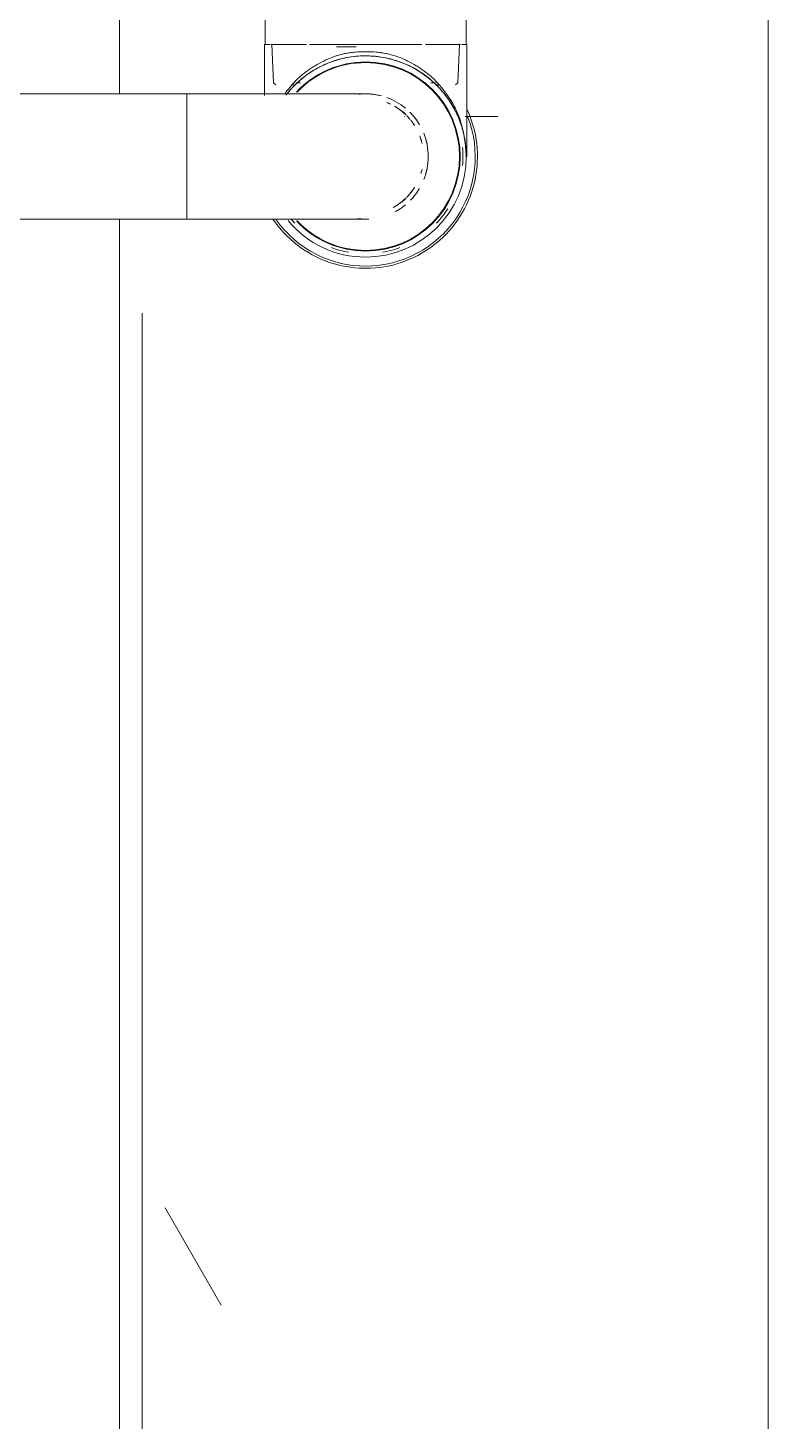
# Model space of a CAD drawing. Header units: millimetres. Extents: x -11245 to 8231, y -22520 to -3800.
# Drawn here: x -7420.1 to -7254.6, y -15472.4 to -15160.9 of the extents above; entities that cross this region are included whole.
import ezdxf

# ---------------------------------------------------------------- set-up
doc = ezdxf.new("R2010")
doc.units = ezdxf.units.MM
for name, color, linetype, lineweight in [('A-DETL-THIN', 151, 'Continuous', 9), ('A-GENM', 13, 'Continuous', 9), ('A-GLAZ', 151, 'Continuous', 9), ('G-IMPT', 8, 'Continuous', 9)]:
    doc.layers.add(name, color=color, linetype=linetype, lineweight=lineweight)
pattern_1 = [(270, (17889.65, -7594.62), (152.4, -609.6), [25.146, -432.054, 25.146, -2870.454]), (270, (17889.65, -7594.62), (152.4, -609.6), [-482.346, -432.054, 25.146, -889.254, -1524]), (270, (17889.65, -7594.62), (152.4, -609.6), [-1828.8, 25.146, -432.054, 25.146, -1041.654]), (270, (17889.65, -7594.62), (152.4, -609.6), [-2311.146, -279.654, 25.146, -736.854]), (30, (17965.85, -7823.22), (451.7291, 436.7823), [25.146, -432.054, 25.146, -432.054, -2438.4]), (30, (17965.85, -7823.22), (451.7291, 436.7823), [-914.4, 25.146, -889.254, 25.146, -432.054, -1066.8]), (30, (17965.85, -7823.22), (451.7291, 436.7823), [-2286, 25.146, -279.654, 25.146, -736.854]), (150, (18270.65, -7899.42), (-604.1291, 172.8177), [25.146, -432.054, 25.146, -2870.454]), (150, (18270.65, -7899.42), (-604.1291, 172.8177), [-482.346, -432.054, 25.146, -889.254, -1524]), (150, (18270.65, -7899.42), (-604.1291, 172.8177), [-1828.8, 25.146, -432.054, 25.146, -1041.654]), (150, (18270.65, -7899.42), (-604.1291, 172.8177), [-2311.146, -279.654, 25.146, -736.854])]

# ---------------------------------------------------------------- blocks, each defined once
blk = doc.blocks.new('CRT_JAN_Correr_Vidro e Madeira_4 Folhas - 220x90 cm p 120-4292420-PONTOS ELÉTRICOS TÉRREO')
at = {"layer": 'A-GLAZ'}
for p, q in [((-558.19, 240), (-53.19, 240)), ((1095.58, 100), (-1112.19, 100))]:
    blk.add_line(p, q, dxfattribs=at)
blk = doc.blocks.new('CRT_MGN_COZ_Fogão a lenha completo - CRT_MGN_COZ_Fogão a lenha completo-5005769-PONTOS ELÉTRICOS TÉRREO')
at = {"layer": 'A-GENM'}
h = blk.add_hatch(dxfattribs=at)
h.set_pattern_fill('FP_6', color=256, style=0, pattern_type=2)
h.set_pattern_definition(pattern_1)
h.paths.add_polyline_path([(3970, -87.5), (4000, -139.46), (4000, -87.5)])
h.paths.add_polyline_path([(1410, 350), (1410, -340), (4000, -340), (4000, -237.5), (3970, -237.5), (3970, 62.5), (4000, 10.54), (4000, 350), (1442.34, 350)])
h.paths.add_polyline_path([(2256.92, -102.67), (2257.17, 149.9), (2259.08, 159.51), (2263.62, 170), (2271.57, 180.36), (2279.15, 186.57), (2287.79, 191.19), (2297.17, 194.04), (2306.92, 195), (3101.83, 194.76), (3111.44, 192.85), (3121.92, 188.3), (3132.28, 180.36), (3138.5, 172.78), (3143.12, 164.13), (3145.96, 154.75), (3146.92, 145), (3146.68, -149.9), (3144.74, -159.61), (3140.23, -170), (3132.28, -180.36), (3124.7, -186.57), (3116.06, -191.19), (3106.68, -194.04), (3096.92, -195), (2713.98, -195), (2713.74, -227.44), (2752, -228.6), (2752, -271.4), (2722.91, -272.27), (2701.93, -272.2), (2703.76, -271.4), (2692.15, -270.75), (2681.35, -261.85), (2677.61, -249.66), (2682.89, -235.98), (2686.3, -233.5), (2686.31, -225.81), (2686, -195), (2302.02, -194.76), (2292.41, -192.85), (2281.92, -188.3), (2271.57, -180.36), (2265.35, -172.78), (2260.73, -164.13), (2257.89, -154.75), (2256.92, -145), (2256.92, -108.91)])
h.paths.add_polyline_path([(2690.34, -257.95), (2691.94, -259.61), (2690.46, -258.1), (2690.39, -258)])
h.paths.add_polyline_path([(2707.64, -259.78), (2709.56, -258.19), (2708.36, -259.16), (2707.67, -259.76)])
h.paths.add_polyline_path([(2752.46, -231.98), (2753.3, -228.27), (2753.85, -227.5), (2778.8, -228.6), (2778.8, -271.4), (2753.3, -271.73), (2752.46, -232.24)])
h.paths.add_polyline_path([(2776.55, -243.76), (2776.8, -243.79), (2776.8, -243.72)])
h.paths.add_polyline_path([(2777.69, -250), (2778.8, -250.27), (2778.19, -249.26)])
at = {"layer": 'G-IMPT'}
for p, q in [((2686, -133), (2686, -210)), ((2714, -210), (2714, -133)), ((2686.02, -195), (2306.92, -195)), ((3096.92, -195), (2713.98, -195)), ((2686, -210), (2700, -210)), ((2700, -210), (2713.73, -210)), ((2713.74, -210), (2714, -210)), ((2725, -227.4), (2713.65, -227.4)), ((2716.5, -229.38), (2716, -229.9)), ((2725, -229), (2716.5, -229.38)), ((2725, -227.4), (2725, -228.45)), ((2752, -227.5), (2725, -227.5)), ((2725, -228.6), (2725, -227.5)), ((2716, -234.11), (2716, -233.54)), ((2716, -233.54), (2716, -234.11)), ((2725, -236.77), (2725, -235.32)), ((2725, -250), (2725, -242.05)), ((2725, -257.93), (2725, -250)), ((2716, -265.89), (2716, -266.46)), ((2716, -266.46), (2716, -265.89)), ((2716, -270.1), (2716.5, -270.62)), ((2716.5, -270.62), (2725, -271)), ((2700, -272.6), (2700, -272.57)), ((2700, -272.6), (2700, -272.58)), ((2700, -272.6), (2725, -272.6)), ((2725, -271.54), (2725, -272.6)), ((2725, -272.5), (2752, -272.5))]:
    blk.add_line(p, q, dxfattribs=at)
at = {"layer": 'G-IMPT', "flags": 128}
for points in [[(2686, -210), (2686, -211.6), (2686, -213.2), (2686, -214.79), (2686, -216.37), (2686, -217.95), (2686, -219.51), (2686, -221.05), (2686, -222.58), (2686, -224.09), (2686, -225.58), (2686, -227.04), (2686, -228.47), (2686, -229.88), (2686, -231.25), (2686, -232.59), (2686, -233.89), (2686, -235.15), (2686, -236.38), (2686, -237.56), (2686, -238.69), (2686, -239.79), (2686, -240.83), (2686, -241.82), (2686, -242.77), (2686, -243.66), (2686, -244.5), (2686, -245.28), (2686, -246), (2686, -246.67), (2686, -247.28), (2686, -247.83), (2686, -248.32), (2686, -248.75), (2686, -249.11), (2686, -249.42), (2686, -249.66), (2686, -249.84), (2686, -249.95), (2686, -250), (2686, -250)], [(2714, -250), (2714, -249.97), (2714, -249.87), (2714, -249.71), (2714, -249.49), (2714, -249.2), (2714, -248.85), (2714, -248.44), (2714, -247.97), (2714, -247.44), (2714, -246.84), (2714, -246.19), (2714, -245.48), (2714, -244.71), (2714, -243.89), (2714, -243.01), (2714, -242.08), (2714, -241.1), (2714, -240.07), (2714, -238.99), (2714, -237.87), (2714, -236.7), (2714, -235.49), (2714, -234.23), (2714, -232.94), (2714, -231.61), (2714, -230.25), (2714, -228.85), (2714, -227.43), (2714, -225.97), (2714, -224.49), (2714, -222.99), (2714, -221.47), (2714, -219.93), (2714, -218.37), (2714, -216.8), (2714, -215.22), (2714, -213.63), (2714, -212.03), (2714, -210.43), (2714, -210)], [(2686.02, -229.28), (2685.2, -229.85), (2684.41, -230.46), (2683.64, -231.1), (2682.89, -231.77), (2682.18, -232.47), (2681.49, -233.19), (2680.83, -233.95), (2680.21, -234.73), (2679.61, -235.53), (2679.05, -236.36), (2678.52, -237.21), (2678.03, -238.08), (2677.57, -238.96), (2677.14, -239.87), (2676.76, -240.79), (2676.41, -241.73), (2676.1, -242.68), (2675.82, -243.64), (2675.59, -244.61), (2675.39, -245.59), (2675.24, -246.58), (2675.12, -247.57), (2675.04, -248.57), (2675, -249.57), (2675, -250.05)], [(2713.65, -227.4), (2718.75, -227.4), (2725, -227.4)], [(2725, -228.77), (2725, -232.69), (2725, -235.81)], [(2725, -237.45), (2725, -238.72), (2725, -246.08), (2725, -247.88)], [(2675, -250.11), (2675.02, -251.11), (2675.09, -252.11), (2675.19, -253.1), (2675.34, -254.09), (2675.52, -255.07), (2675.74, -256.05), (2676, -257.01), (2676.3, -257.97), (2676.64, -258.91), (2677.02, -259.84), (2677.43, -260.75), (2677.88, -261.64), (2678.36, -262.52), (2678.88, -263.37), (2679.43, -264.21), (2680.01, -265.02), (2680.63, -265.8), (2681.28, -266.57), (2681.95, -267.3), (2682.66, -268.01), (2683.39, -268.69), (2684.16, -269.34), (2684.94, -269.96), (2685.75, -270.54), (2686.58, -271.1), (2687.44, -271.62), (2688.31, -272.1), (2689.21, -272.55), (2690.12, -272.96), (2691.04, -273.34), (2691.98, -273.68), (2692.94, -273.98), (2693.9, -274.24), (2694.88, -274.47), (2695.86, -274.65), (2696.85, -274.8), (2697.84, -274.91), (2698.84, -274.97), (2699.84, -275), (2700.84, -274.99), (2701.84, -274.93), (2702.83, -274.84), (2703.82, -274.71), (2704.81, -274.53), (2705.79, -274.32), (2706.75, -274.07), (2707.71, -273.78), (2708.66, -273.45), (2709.59, -273.09), (2710.5, -272.69)], [(2725, -251.35), (2725, -253.91), (2725, -261.26), (2725, -262.54)], [(2725, -263.41), (2725, -267.3), (2725, -271.24)], [(2725, -272.6), (2718.75, -272.6), (2712.5, -272.6), (2706.25, -272.6), (2700, -272.6)]]:
    blk.add_lwpolyline(points, dxfattribs=at)
at = {"layer": 'G-IMPT'}
for radius, start, end in [(24.5, 125.2058, 180.2501), (22.5, 129.5914, 180), (21.75, 130, 133.258), (22.5, 360, 50.4086), (21.15, 132.9309, 180), (21, 133.3285, 180), (21.15, 360, 47.0691), (21, 0, 46.6715), (21.75, 159.3929, 170), (14, 172.6798, 180), (14, 172.6798, 182.8898), (14, 345.1768, 6.0888), (14, 360, 6.0888), (24.5, 180.2501, 291.0537), (22.5, 180, 360), (21.15, 180, 360), (21, 180, 0), (14, 180, 182.8898), (14, 345.1768, 360), (21.75, 190, 200.5927), (14, 320.537, 340.1192), (14, 320.537, 340.1192), (12.95, 334.2857, 338.5298), (14, 207.965, 219.463), (14, 207.965, 219.463), (12.95, 208.5132, 223.8207), (13, 219.0262, 223.6203), (12.95, 219.0644, 223.7887), (12.95, 316.1892, 329.1762), (12.95, 316.2113, 320.9356), (13, 316.3797, 321.7022), (14, 225.9166, 239.3903), (14, 225.9166, 239.3903), (12.95, 225, 233.6218), (12.95, 231.4286, 237.467), (12.95, 302.5425, 308.6764), (14, 300.4312, 315), (14, 300.4312, 315), (12.95, 309.7561, 315), (14, 248.3436, 260.1233), (14, 248.3436, 270), (12.95, 252.9732, 257.1429), (14, 270, 291.7219), (14, 279.8767, 291.7219), (12.95, 282.8571, 290.9641), (21.75, 226.7361, 237.5592), (21.75, 264.6475, 270), (21.75, 270, 275.3465)]:
    blk.add_arc((2700, -250), radius, start, end, dxfattribs=at)
for points, knots in [([(2700, -272.5), (2701.34, -272.43), (2703.94, -272.18), (2707.57, -271.41), (2710.36, -270.33), (2712.46, -269.15), (2713.97, -268.12), (2715.46, -266.97), (2716.92, -265.68), (2718.05, -264.48), (2718.89, -263.43), (2719.48, -262.6), (2720.03, -261.73), (2720.76, -260.52), (2721.61, -258.91), (2722.45, -256.84), (2722.94, -255.02), (2723.19, -253.51), (2723.38, -251.97), (2723.47, -250), (2723.37, -248.03), (2723.19, -246.49), (2723, -245.36), (2722.74, -244.25), (2722.3, -242.82), (2721.6, -241.09), (2720.76, -239.48), (2720.03, -238.27), (2719.47, -237.4), (2718.89, -236.57), (2718.05, -235.52), (2716.92, -234.32), (2715.46, -233.03), (2714.47, -232.26), (2713.97, -231.9)], [-1, -1, -1, -1, -0.9444444, -0.8888889, -0.8333333, -0.8055556, -0.7777778, -0.75, -0.7222222, -0.6944444, -0.6805556, -0.6666667, -0.6527778, -0.6388889, -0.6111111, -0.5833333, -0.5555556, -0.5416667, -0.5277778, -0.5, -0.4722222, -0.4583333, -0.4444444, -0.4305556, -0.4166667, -0.3888889, -0.3611111, -0.3472222, -0.3333333, -0.3194444, -0.3055556, -0.2777778, -0.25, -0.2222222, -0.2222222, -0.2222222, -0.2222222]), ([(2713.69, -232.15), (2714.08, -232.44), (2714.87, -233.09), (2715.84, -234), (2716.62, -234.83), (2717.2, -235.49), (2717.61, -236), (2717.84, -236.28), (2717.87, -236.33)], [-0.5442169, -0.5442169, -0.5442169, -0.5442169, -0.5, -0.45, -0.425, -0.4, -0.375, -0.3696801, -0.3696801, -0.3696801, -0.3696801]), ([(2718.69, -237.47), (2718.9, -237.79), (2719.44, -238.63), (2720.23, -240.09), (2721.01, -241.87), (2721.65, -243.77), (2722.29, -246.42), (2722.5, -248.55), (2722.5, -250)], [-0.3312598, -0.3312598, -0.3312598, -0.3312598, -0.3, -0.25, -0.2, -0.15, -0.1, 0, 0, 0, 0]), ([(2724.5, -243.51), (2724.5, -244.56), (2724.5, -246.02), (2724.5, -247.49), (2724.5, -247.86)], [-0.6, -0.6, -0.6, -0.6, -0.55, -0.53281236, -0.53281236, -0.53281236, -0.53281236]), ([(2722.5, -250), (2722.5, -251.19), (2722.36, -252.94), (2721.92, -255.19), (2721.46, -256.82), (2720.99, -258.13), (2720.57, -259.13), (2720.12, -260.11), (2719.5, -261.27), (2718.77, -262.43), (2718.09, -263.39), (2717.28, -264.44), (2716.21, -265.64), (2714.85, -266.94), (2713.42, -268.09), (2711.94, -269.1), (2710.93, -269.68), (2710.41, -269.94)], [-1, -1, -1, -1, -0.9166667, -0.875, -0.8333333, -0.7916667, -0.7708333, -0.75, -0.7083333, -0.6666667, -0.6388889, -0.6111111, -0.5555556, -0.5, -0.4444444, -0.3888889, -0.3333333, -0.3333333, -0.3333333, -0.3333333]), ([(2690.69, -259), (2690.48, -258.79), (2689.71, -257.93), (2689.06, -256.98), (2688.66, -256.25)], [-0.24474113, -0.24474113, -0.24474113, -0.24474113, -0.22222222, -0.16024613, -0.16024613, -0.16024613, -0.16024613]), ([(2704.32, -262.21), (2704, -262.32), (2703.58, -262.45), (2703.15, -262.56), (2703.04, -262.59)], [-0.6081291, -0.6081291, -0.6081291, -0.6081291, -0.58333333, -0.57544647, -0.57544647, -0.57544647, -0.57544647]), ([(2710.41, -269.94), (2710.16, -270.08), (2709.64, -270.34), (2708.86, -270.69), (2708.2, -270.96), (2707.66, -271.16), (2707.26, -271.3), (2706.86, -271.43), (2706.32, -271.6), (2705.66, -271.78), (2704.97, -271.95), (2704.4, -272.07), (2703.95, -272.15), (2703.49, -272.23), (2702.87, -272.32), (2701.74, -272.45), (2700.71, -272.5), (2700, -272.5)], [-0.3333333, -0.3333333, -0.3333333, -0.3333333, -0.3055556, -0.2777778, -0.25, -0.2361111, -0.2222222, -0.2083333, -0.1944444, -0.1666667, -0.1388889, -0.125, -0.1111111, -0.0972222, -0.0833333, -0.0555556, 0, 0, 0, 0])]:
    blk.add_open_spline(points, degree=3, knots=knots, dxfattribs=at)
for points in [[(2716.5, -235.45), (2716.5, -235.08), (2716.5, -234.72), (2716.5, -234.38)], [(2711.22, -256.46), (2710.69, -257.38), (2710.05, -258.24), (2709.31, -259)], [(2693.01, -260.9), (2692.62, -260.65), (2692.23, -260.37), (2691.87, -260.08)], [(2708.13, -260.08), (2707.77, -260.37), (2707.38, -260.65), (2706.99, -260.9)], [(2716.5, -265.62), (2716.5, -265.28), (2716.5, -264.92), (2716.5, -264.55)]]:
    blk.add_open_spline(points, degree=3, dxfattribs=at)
blk = doc.blocks.new('CRT_MGN_COZ_Fogão a lenha completo - CRT_MGN_COZ_Fogão a lenha completo-V30-PONTOS ELÉTRICOS TÉRREO')
at = {"layer": 'A-GENM'}
h = blk.add_hatch(dxfattribs=at)
h.set_pattern_fill('FP_6', color=256, style=0, pattern_type=2)
h.set_pattern_definition(pattern_1)
h.paths.add_polyline_path([(3970, -87.5), (4000, -139.46), (4000, -87.5)])
h.paths.add_polyline_path([(1410, 350), (1410, -340), (4000, -340), (4000, -237.5), (3970, -237.5), (3970, 62.5), (4000, 10.54), (4000, 350), (1442.34, 350)])
h.paths.add_polyline_path([(2256.92, -102.67), (2257.17, 149.9), (2259.08, 159.51), (2263.62, 170), (2271.57, 180.36), (2279.15, 186.57), (2287.79, 191.19), (2297.17, 194.04), (2306.92, 195), (3101.83, 194.76), (3111.44, 192.85), (3121.92, 188.3), (3132.28, 180.36), (3138.5, 172.78), (3143.12, 164.13), (3145.96, 154.75), (3146.92, 145), (3146.68, -149.9), (3144.74, -159.61), (3140.23, -170), (3132.28, -180.36), (3124.7, -186.57), (3116.06, -191.19), (3106.68, -194.04), (3096.92, -195), (2713.98, -195), (2713.74, -227.44), (2752, -228.6), (2752, -271.4), (2722.91, -272.27), (2701.93, -272.2), (2703.76, -271.4), (2692.15, -270.75), (2681.35, -261.85), (2677.61, -249.66), (2682.89, -235.98), (2686.3, -233.5), (2686.31, -225.81), (2686, -195), (2302.02, -194.76), (2292.41, -192.85), (2281.92, -188.3), (2271.57, -180.36), (2265.35, -172.78), (2260.73, -164.13), (2257.89, -154.75), (2256.92, -145), (2256.92, -108.91)])
h.paths.add_polyline_path([(2690.34, -257.95), (2691.94, -259.61), (2690.46, -258.1), (2690.39, -258)])
h.paths.add_polyline_path([(2707.64, -259.78), (2709.56, -258.19), (2708.36, -259.16), (2707.67, -259.76)])
h.paths.add_polyline_path([(2752.46, -231.98), (2753.3, -228.27), (2753.85, -227.5), (2778.8, -228.6), (2778.8, -271.4), (2753.3, -271.73), (2752.46, -232.24)])
h.paths.add_polyline_path([(2776.55, -243.76), (2776.8, -243.79), (2776.8, -243.72)])
h.paths.add_polyline_path([(2777.69, -250), (2778.8, -250.27), (2778.19, -249.26)])
at = {"layer": 'G-IMPT'}
for p, q in [((2686, -133), (2686, -210)), ((2714, -210), (2714, -133)), ((2686.02, -195), (2306.92, -195)), ((3096.92, -195), (2713.98, -195)), ((2686, -210), (2700, -210)), ((2700, -210), (2713.73, -210)), ((2713.74, -210), (2714, -210)), ((2725, -227.4), (2713.65, -227.4)), ((2716.5, -229.38), (2716, -229.9)), ((2725, -229), (2716.5, -229.38)), ((2725, -227.4), (2725, -228.45)), ((2752, -227.5), (2725, -227.5)), ((2725, -228.6), (2725, -227.5)), ((2716, -234.11), (2716, -233.54)), ((2716, -233.54), (2716, -234.11)), ((2725, -236.77), (2725, -235.32)), ((2725, -250), (2725, -242.05)), ((2725, -257.93), (2725, -250)), ((2716, -265.89), (2716, -266.46)), ((2716, -266.46), (2716, -265.89)), ((2716, -270.1), (2716.5, -270.62)), ((2716.5, -270.62), (2725, -271)), ((2700, -272.6), (2700, -272.57)), ((2700, -272.6), (2700, -272.58)), ((2700, -272.6), (2725, -272.6)), ((2725, -271.54), (2725, -272.6)), ((2725, -272.5), (2752, -272.5))]:
    blk.add_line(p, q, dxfattribs=at)
at = {"layer": 'G-IMPT', "flags": 128}
for points in [[(2686, -210), (2686, -211.6), (2686, -213.2), (2686, -214.79), (2686, -216.37), (2686, -217.95), (2686, -219.51), (2686, -221.05), (2686, -222.58), (2686, -224.09), (2686, -225.58), (2686, -227.04), (2686, -228.47), (2686, -229.88), (2686, -231.25), (2686, -232.59), (2686, -233.89), (2686, -235.15), (2686, -236.38), (2686, -237.56), (2686, -238.69), (2686, -239.79), (2686, -240.83), (2686, -241.82), (2686, -242.77), (2686, -243.66), (2686, -244.5), (2686, -245.28), (2686, -246), (2686, -246.67), (2686, -247.28), (2686, -247.83), (2686, -248.32), (2686, -248.75), (2686, -249.11), (2686, -249.42), (2686, -249.66), (2686, -249.84), (2686, -249.95), (2686, -250), (2686, -250)], [(2714, -250), (2714, -249.97), (2714, -249.87), (2714, -249.71), (2714, -249.49), (2714, -249.2), (2714, -248.85), (2714, -248.44), (2714, -247.97), (2714, -247.44), (2714, -246.84), (2714, -246.19), (2714, -245.48), (2714, -244.71), (2714, -243.89), (2714, -243.01), (2714, -242.08), (2714, -241.1), (2714, -240.07), (2714, -238.99), (2714, -237.87), (2714, -236.7), (2714, -235.49), (2714, -234.23), (2714, -232.94), (2714, -231.61), (2714, -230.25), (2714, -228.85), (2714, -227.43), (2714, -225.97), (2714, -224.49), (2714, -222.99), (2714, -221.47), (2714, -219.93), (2714, -218.37), (2714, -216.8), (2714, -215.22), (2714, -213.63), (2714, -212.03), (2714, -210.43), (2714, -210)], [(2686.02, -229.28), (2685.2, -229.85), (2684.41, -230.46), (2683.64, -231.1), (2682.89, -231.77), (2682.18, -232.47), (2681.49, -233.19), (2680.83, -233.95), (2680.21, -234.73), (2679.61, -235.53), (2679.05, -236.36), (2678.52, -237.21), (2678.03, -238.08), (2677.57, -238.96), (2677.14, -239.87), (2676.76, -240.79), (2676.41, -241.73), (2676.1, -242.68), (2675.82, -243.64), (2675.59, -244.61), (2675.39, -245.59), (2675.24, -246.58), (2675.12, -247.57), (2675.04, -248.57), (2675, -249.57), (2675, -250.05)], [(2713.65, -227.4), (2718.75, -227.4), (2725, -227.4)], [(2725, -228.77), (2725, -232.69), (2725, -235.81)], [(2725, -237.45), (2725, -238.72), (2725, -246.08), (2725, -247.88)], [(2675, -250.11), (2675.02, -251.11), (2675.09, -252.11), (2675.19, -253.1), (2675.34, -254.09), (2675.52, -255.07), (2675.74, -256.05), (2676, -257.01), (2676.3, -257.97), (2676.64, -258.91), (2677.02, -259.84), (2677.43, -260.75), (2677.88, -261.64), (2678.36, -262.52), (2678.88, -263.37), (2679.43, -264.21), (2680.01, -265.02), (2680.63, -265.8), (2681.28, -266.57), (2681.95, -267.3), (2682.66, -268.01), (2683.39, -268.69), (2684.16, -269.34), (2684.94, -269.96), (2685.75, -270.54), (2686.58, -271.1), (2687.44, -271.62), (2688.31, -272.1), (2689.21, -272.55), (2690.12, -272.96), (2691.04, -273.34), (2691.98, -273.68), (2692.94, -273.98), (2693.9, -274.24), (2694.88, -274.47), (2695.86, -274.65), (2696.85, -274.8), (2697.84, -274.91), (2698.84, -274.97), (2699.84, -275), (2700.84, -274.99), (2701.84, -274.93), (2702.83, -274.84), (2703.82, -274.71), (2704.81, -274.53), (2705.79, -274.32), (2706.75, -274.07), (2707.71, -273.78), (2708.66, -273.45), (2709.59, -273.09), (2710.5, -272.69)], [(2725, -251.35), (2725, -253.91), (2725, -261.26), (2725, -262.54)], [(2725, -263.41), (2725, -267.3), (2725, -271.24)], [(2725, -272.6), (2718.75, -272.6), (2712.5, -272.6), (2706.25, -272.6), (2700, -272.6)]]:
    blk.add_lwpolyline(points, dxfattribs=at)
at = {"layer": 'G-IMPT'}
for radius, start, end in [(24.5, 125.2058, 180.2501), (22.5, 129.5914, 180), (21.75, 130, 133.258), (22.5, 360, 50.4086), (21.15, 132.9309, 180), (21, 133.3285, 180), (21.15, 360, 47.0691), (21, 0, 46.6715), (21.75, 159.3929, 170), (14, 172.6798, 180), (14, 172.6798, 182.8898), (14, 345.1768, 6.0888), (14, 360, 6.0888), (24.5, 180.2501, 291.0537), (22.5, 180, 360), (21.15, 180, 360), (21, 180, 0), (14, 180, 182.8898), (14, 345.1768, 360), (21.75, 190, 200.5927), (14, 320.537, 340.1192), (14, 320.537, 340.1192), (12.95, 334.2857, 338.5298), (14, 207.965, 219.463), (14, 207.965, 219.463), (12.95, 208.5132, 223.8207), (13, 219.0262, 223.6203), (12.95, 219.0644, 223.7887), (12.95, 316.1892, 329.1762), (12.95, 316.2113, 320.9356), (13, 316.3797, 321.7022), (14, 225.9166, 239.3903), (14, 225.9166, 239.3903), (12.95, 225, 233.6218), (12.95, 231.4286, 237.467), (12.95, 302.5425, 308.6764), (14, 300.4312, 315), (14, 300.4312, 315), (12.95, 309.7561, 315), (14, 248.3436, 260.1233), (14, 248.3436, 270), (12.95, 252.9732, 257.1429), (14, 270, 291.7219), (14, 279.8767, 291.7219), (12.95, 282.8571, 290.9641), (21.75, 226.7361, 237.5592), (21.75, 264.6475, 270), (21.75, 270, 275.3465)]:
    blk.add_arc((2700, -250), radius, start, end, dxfattribs=at)
for points, knots in [([(2700, -272.5), (2701.34, -272.43), (2703.94, -272.18), (2707.57, -271.41), (2710.36, -270.33), (2712.46, -269.15), (2713.97, -268.12), (2715.46, -266.97), (2716.92, -265.68), (2718.05, -264.48), (2718.89, -263.43), (2719.48, -262.6), (2720.03, -261.73), (2720.76, -260.52), (2721.61, -258.91), (2722.45, -256.84), (2722.94, -255.02), (2723.19, -253.51), (2723.38, -251.97), (2723.47, -250), (2723.37, -248.03), (2723.19, -246.49), (2723, -245.36), (2722.74, -244.25), (2722.3, -242.82), (2721.6, -241.09), (2720.76, -239.48), (2720.03, -238.27), (2719.47, -237.4), (2718.89, -236.57), (2718.05, -235.52), (2716.92, -234.32), (2715.46, -233.03), (2714.47, -232.26), (2713.97, -231.9)], [-1, -1, -1, -1, -0.9444444, -0.8888889, -0.8333333, -0.8055556, -0.7777778, -0.75, -0.7222222, -0.6944444, -0.6805556, -0.6666667, -0.6527778, -0.6388889, -0.6111111, -0.5833333, -0.5555556, -0.5416667, -0.5277778, -0.5, -0.4722222, -0.4583333, -0.4444444, -0.4305556, -0.4166667, -0.3888889, -0.3611111, -0.3472222, -0.3333333, -0.3194444, -0.3055556, -0.2777778, -0.25, -0.2222222, -0.2222222, -0.2222222, -0.2222222]), ([(2713.69, -232.15), (2714.08, -232.44), (2714.87, -233.09), (2715.84, -234), (2716.62, -234.83), (2717.2, -235.49), (2717.61, -236), (2717.84, -236.28), (2717.87, -236.33)], [-0.5442169, -0.5442169, -0.5442169, -0.5442169, -0.5, -0.45, -0.425, -0.4, -0.375, -0.3696801, -0.3696801, -0.3696801, -0.3696801]), ([(2718.69, -237.47), (2718.9, -237.79), (2719.44, -238.63), (2720.23, -240.09), (2721.01, -241.87), (2721.65, -243.77), (2722.29, -246.42), (2722.5, -248.55), (2722.5, -250)], [-0.3312598, -0.3312598, -0.3312598, -0.3312598, -0.3, -0.25, -0.2, -0.15, -0.1, 0, 0, 0, 0]), ([(2724.5, -243.51), (2724.5, -244.56), (2724.5, -246.02), (2724.5, -247.49), (2724.5, -247.86)], [-0.6, -0.6, -0.6, -0.6, -0.55, -0.53281236, -0.53281236, -0.53281236, -0.53281236]), ([(2722.5, -250), (2722.5, -251.19), (2722.36, -252.94), (2721.92, -255.19), (2721.46, -256.82), (2720.99, -258.13), (2720.57, -259.13), (2720.12, -260.11), (2719.5, -261.27), (2718.77, -262.43), (2718.09, -263.39), (2717.28, -264.44), (2716.21, -265.64), (2714.85, -266.94), (2713.42, -268.09), (2711.94, -269.1), (2710.93, -269.68), (2710.41, -269.94)], [-1, -1, -1, -1, -0.9166667, -0.875, -0.8333333, -0.7916667, -0.7708333, -0.75, -0.7083333, -0.6666667, -0.6388889, -0.6111111, -0.5555556, -0.5, -0.4444444, -0.3888889, -0.3333333, -0.3333333, -0.3333333, -0.3333333]), ([(2690.69, -259), (2690.48, -258.79), (2689.71, -257.93), (2689.06, -256.98), (2688.66, -256.25)], [-0.24474113, -0.24474113, -0.24474113, -0.24474113, -0.22222222, -0.16024613, -0.16024613, -0.16024613, -0.16024613]), ([(2704.32, -262.21), (2704, -262.32), (2703.58, -262.45), (2703.15, -262.56), (2703.04, -262.59)], [-0.6081291, -0.6081291, -0.6081291, -0.6081291, -0.58333333, -0.57544647, -0.57544647, -0.57544647, -0.57544647]), ([(2710.41, -269.94), (2710.16, -270.08), (2709.64, -270.34), (2708.86, -270.69), (2708.2, -270.96), (2707.66, -271.16), (2707.26, -271.3), (2706.86, -271.43), (2706.32, -271.6), (2705.66, -271.78), (2704.97, -271.95), (2704.4, -272.07), (2703.95, -272.15), (2703.49, -272.23), (2702.87, -272.32), (2701.74, -272.45), (2700.71, -272.5), (2700, -272.5)], [-0.3333333, -0.3333333, -0.3333333, -0.3333333, -0.3055556, -0.2777778, -0.25, -0.2361111, -0.2222222, -0.2083333, -0.1944444, -0.1666667, -0.1388889, -0.125, -0.1111111, -0.0972222, -0.0833333, -0.0555556, 0, 0, 0, 0])]:
    blk.add_open_spline(points, degree=3, knots=knots, dxfattribs=at)
for points in [[(2716.5, -235.45), (2716.5, -235.08), (2716.5, -234.72), (2716.5, -234.38)], [(2711.22, -256.46), (2710.69, -257.38), (2710.05, -258.24), (2709.31, -259)], [(2693.01, -260.9), (2692.62, -260.65), (2692.23, -260.37), (2691.87, -260.08)], [(2708.13, -260.08), (2707.77, -260.37), (2707.38, -260.65), (2706.99, -260.9)], [(2716.5, -265.62), (2716.5, -265.28), (2716.5, -264.92), (2716.5, -264.55)]]:
    blk.add_open_spline(points, degree=3, dxfattribs=at)

msp = doc.modelspace()

# ---------------------------------------------------------------- linework, layer by layer
at = {"layer": 'A-DETL-THIN'}
msp.add_arc((-5253.315, -15838.651), 3239.863, 130.202579, 229.797421, dxfattribs=at)

# ---------------------------------------------------------------- block references
at = {"layer": 'A-GENM', "color": 55, "rotation": 89.99999999999928}
for name in ['CRT_MGN_COZ_Fogão a lenha completo - CRT_MGN_COZ_Fogão a lenha completo-5005769-PONTOS ELÉTRICOS TÉRREO', 'CRT_MGN_COZ_Fogão a lenha completo - CRT_MGN_COZ_Fogão a lenha completo-V30-PONTOS ELÉTRICOS TÉRREO']:
    msp.add_blockref(name, (-7594.62, -17889.651), dxfattribs=at)
at = {"layer": 'A-GLAZ', "rotation": 89.99999999999991}
msp.add_blockref('CRT_JAN_Correr_Vidro e Madeira_4 Folhas - 220x90 cm p 120-4292420-PONTOS ELÉTRICOS TÉRREO', (-7154.62, -15171.462), dxfattribs=at)

doc.saveas('drawing.dxf')
